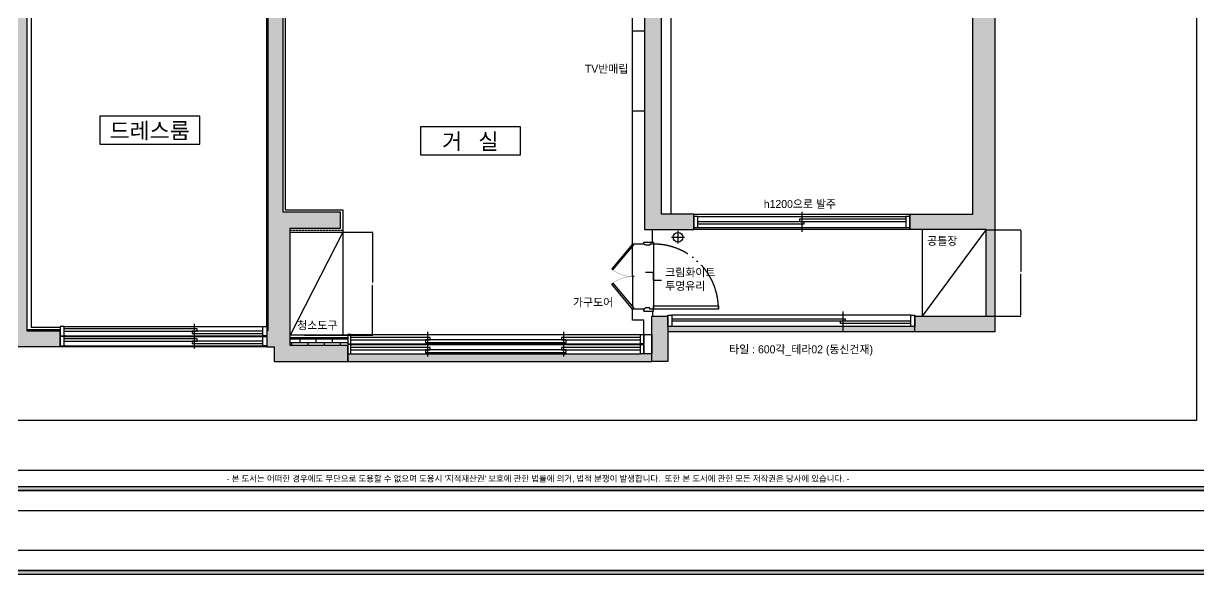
# Model space of a CAD drawing. Header units: millimetres. Extents: x 0 to 460316, y -63250 to 103204.
# Drawn here: x 186784 to 201470, y 39752 to 46656 of the extents above; entities that cross this region are included whole.
import ezdxf
from ezdxf.enums import TextEntityAlignment as Align

# ---------------------------------------------------------------- set-up
doc = ezdxf.new("R2010")
doc.units = ezdxf.units.MM
doc.header["$LTSCALE"] = 25
for name, pattern in [('ACAD_ISO05W100', [33, 24, -3, 0, -3, 0, -3]), ('DASHED', [0.75, 0.5, -0.25]), ('DOT', [0.25, 0, -0.25])]:
    doc.linetypes.add(name, pattern=pattern)
for name, color, linetype in [('0-ELC TEXT', 7, 'Continuous'), ('2-con', 2, 'Continuous'), ('ac-door', 30, 'Continuous'), ('ac-furniture', 152, 'Continuous'), ('ac-insul', 5, 'BATTING'), ('ac-Ref', 8, 'Continuous'), ('ac-text', 7, 'Continuous'), ('ac-wall', 241, 'Continuous'), ('ac-wall-fin', 3, 'Continuous'), ('ac-window', 140, 'Continuous'), ('F-SYM', 7, 'Continuous'), ('FORM(YOURNAME)-11', 1, 'Continuous'), ('설비', 140, 'Continuous')]:
    doc.layers.add(name, color=color, linetype=linetype)
doc.styles.add('YOURNAME', font='HY울릉도M.TTF')
doc.styles.add('样式 1', font='arial.ttf')
doc.styles.add('맑은고딕', font='malgun.ttf')
doc.styles.add('이윤정', font='l_10646.ttf')
doc.styles.add('코레일둥고', font='Korail_Round_Gothic_Medium.ttf')
doc.linetypes.add('BATTING', pattern='A,0.00254,-2.54,[134,ltypeshp.shx,S=2.54,R=0,X=-2.54,Y=0],-5.08,[134,ltypeshp.shx,S=2.54,R=180,X=2.54,Y=0],-2.54', length=10.16254)
doc.dimstyles.new('1', dxfattribs={"dimtxt": 12, "dimasz": 10, "dimexe": 1, "dimexo": 1.5, "dimgap": 1, "dimtad": 0, "dimdec": 0, "dimdsep": 46, "dimtxsty": '样式 1', "dimcen": 0, "dimclrd": 1, "dimclre": 1, "dimclrt": 7, "dimadec": 0, "dimazin": 0, "dimtfac": 1, "dimtdec": 0, "dimtmove": 0, "dimatfit": 3, "dimldrblk": 'DATUMFILLED', "dimfxl": 5, "dimlwd": -1, "dimlwe": -1, "dimarcsym": 0})
pattern_1 = [(0, (96259.831, -12950.8086), (0, 6.985), [5.08, -1.905]), (90, (96259.831, -12950.8086), (-6.985, 4e-16), [5.08, -1.905])]

# ---------------------------------------------------------------- blocks, each defined once
blk = doc.blocks.new('*U367')
at = {"layer": 'ac-door'}
for p, q in [((-65, 120), (-65, 933)), ((-65, 933), (-25, 933)), ((-25, 933), (-25, 120)), ((-863, 120), (-838, 120)), ((-863, 0), (-863, 120)), ((-838, 120), (-838, 75)), ((-838, 75), (-823, 75)), ((-823, 25), (-838, 0)), ((-823, 75), (-823, 25)), ((-25, 120), (-65, 120)), ((-25, 75), (-40, 75)), ((-40, 75), (-40, 25)), ((-40, 25), (-25, 0)), ((0, 120), (-25, 120)), ((-25, 120), (-25, 75)), ((-25, 0), (0, 0)), ((0, 0), (0, 120)), ((-838, 0), (-863, 0))]:
    blk.add_line(p, q, dxfattribs=at)
at = {"layer": 'ac-Ref'}
blk.add_line((-838, 120), (-25, 120), dxfattribs=at)
at = {"layer": 'ac-Ref', "linetype": 'ACAD_ISO05W100'}
blk.add_arc((-25, 120), 813, 90, 180, dxfattribs=at)
blk = doc.blocks.new('룸 태그')
at = {"layer": 'ac-text'}
blk.add_lwpolyline([(27196, 82697), (28446, 82697), (28446, 83044), (27196, 83044)], close=True, dxfattribs=at)
at = {"layer": 'ac-text', "style": '맑은고딕'}
blk.add_attdef('룸태그', text='', height=170, dxfattribs=at).set_placement((27819, 82785), align=Align.CENTER)
blk = doc.blocks.new('FORM-PLAN')
at = {"layer": 'FORM(YOURNAME)-11'}
h = blk.add_hatch(color=256, dxfattribs=at)
h.dxf.hatch_style = 1
h.paths.add_polyline_path([(-71444, 55115), (10556, 55115), (10556, 54915), (-71444, 54915)])
h.paths.add_polyline_path([(-71444, -2085), (10556, -2085), (10556, -2285), (-71444, -2285)])
at = {"layer": 'Defpoints', "color": 158}
blk.add_line((1346, -1285), (-71444, -1285), dxfattribs=at)
for points in [[(-71444, -2285), (10556, -2285), (10556, 55115), (-71444, 55115)], [(-69444, 53115), (-64, 53115), (-64, 1215), (-69444, 1215)]]:
    blk.add_lwpolyline(points, close=True, dxfattribs=at)
at = {"layer": 'FORM(YOURNAME)-11', "color": 250}
blk.add_lwpolyline([(-72444, -3285), (11556, -3285), (11556, 56115), (-72444, 56115)], close=True, dxfattribs=at)
at = {"layer": 'FORM(YOURNAME)-11'}
for points in [[(-71444, 55115), (10556, 55115), (10556, 54915), (-71444, 54915)], [(-71444, -2085), (10556, -2085), (10556, -2285), (-71444, -2285)]]:
    blk.add_lwpolyline(points, close=True, dxfattribs=at)
at = {"layer": 'FORM(YOURNAME)-11', "color": 1, "style": 'YOURNAME'}
blk.add_text("- 본 도서는 어떠한 경우에도 무단으로 도용할 수 없으며 도용시 '지적재산권' 보호에 관한 법률에 의거, 법적 분쟁이 발생합니다.  또한 본 도서에 관한 모든 저작권은 당사에 있습니다. -", height=300, dxfattribs=at).set_placement((-32990, -1685), align=Align.MIDDLE_CENTER)
at = {"layer": 'FORM(YOURNAME)-11', "color": 3, "style": 'YOURNAME'}
for tag, height, p in [('1', 450, (9905, 18188)), ('2', 450, (9905, 17544)), ('3', 450, (9905, 16257)), ('4', 450, (9905, 14326)), ('5', 515, (9905, 12009)), ('6', 515, (9905, 9757)), ('7', 515, (9905, 7504)), ('8', 515, (9905, 5252)), ('9', 515, (9905, 2999)), ('10', 515, (5655, 811)), ('11', 515, (9905, 747)), ('12', 515, (5655, -1441)), ('13', 515, (9905, -1441))]:
    blk.add_attdef(tag, text='', height=height, dxfattribs=at).set_placement(p, align=Align.MIDDLE_RIGHT)
blk = doc.blocks.new('*D639')
at = {"color": 1}
for p, q in [((190298, 44047), (191149, 44047)), ((191148, 44037), (191148, 43421)), ((191148, 42767), (191148, 43384)), ((190298, 42757), (191149, 42757))]:
    blk.add_line(p, q, dxfattribs=at)
for points in [[(191149, 44037), (191146, 44037), (191148, 44047)], [(191146, 42767), (191149, 42767), (191148, 42757)]]:
    blk.add_solid(points, dxfattribs=at)
at = {"layer": 'Defpoints', "color": 0}
for p in [(190296, 44047), (190296, 42757), (191148, 42757)]:
    blk.add_point(p, dxfattribs=at)
at = {"color": 7, "insert": (191148, 43402), "char_height": 12, "attachment_point": 5, "rotation": 90, "style": '样式 1'}
blk.add_mtext('1290', dxfattribs=at)
blk = doc.blocks.new('_DatumFilled')
at = {"color": 0, "linetype": 'ByBlock'}
blk.add_solid([(0, 0.6), (-1, 0), (0, -0.6)], dxfattribs=at)
blk = doc.blocks.new('*D640')
at = {"color": 1}
for p, q in [((198816, 44077), (199251, 44077)), ((199250, 44067), (199250, 43556)), ((199250, 43007), (199250, 43519)), ((198816, 42997), (199251, 42997))]:
    blk.add_line(p, q, dxfattribs=at)
for points in [[(199252, 44067), (199248, 44067), (199250, 44077)], [(199248, 43007), (199252, 43007), (199250, 42997)]]:
    blk.add_solid(points, dxfattribs=at)
at = {"layer": 'Defpoints', "color": 0}
for p in [(198815, 44077), (198815, 42997), (199250, 42997)]:
    blk.add_point(p, dxfattribs=at)
at = {"color": 7, "insert": (199250, 43537), "char_height": 12, "attachment_point": 5, "rotation": 90, "style": '样式 1'}
blk.add_mtext('1080', dxfattribs=at)

msp = doc.modelspace()

# ---------------------------------------------------------------- hatches: boundary and pattern name
at = {"layer": 'ac-Ref'}
h = msp.add_hatch(color=256, dxfattribs=at)
h.dxf.hatch_style = 1
h.paths.add_polyline_path([(190288.9, 52507.75), (189743.9, 52507.75), (189743.9, 53517.75), (190308.9, 53517.75), (190308.9, 53717.75), (189543.9, 53717.75), (189543.9, 52307.75), (190018.9, 52307.75), (190018.9, 49134.45), (190288.9, 49134.45)])
h.paths.add_polyline_path([(193178.9, 51674.45), (193178.9, 53919.45), (192948.9, 53919.45), (192948.9, 53517.75), (192988.9, 53517.75), (192988.9, 49342.75), (191218.9, 49342.75), (191218.9, 49134.45), (193178.9, 49134.45)])
h.paths.add_polyline_path([(197156.9, 51547.45), (197423.9, 51547.45), (197423.9, 51748.33), (197158.9, 51748.33), (197158.9, 52519.45), (196290.9, 52519.45), (196290.9, 52319.45), (196980.9, 52319.45), (196980.9, 49344.45), (196168.9, 49344.45), (196168.9, 49209.45), (197163.9, 49209.45), (197163.9, 49409.45), (197156.9, 49409.45)])
h.paths.add_polyline_path([(198923.9, 53774.45), (197948.9, 53774.45), (197948.9, 53574.45), (198723.9, 53574.45), (198723.9, 52784.45), (198088.9, 52784.45), (198088.9, 51748.33), (198003.9, 51748.33), (198003.9, 51547.45), (198638.9, 51547.45), (198638.9, 49409.45), (198638.9, 49209.45), (198648.9, 49209.45), (198648.9, 44269.45), (197861.9, 44269.45), (197861.9, 44077.45), (198814.9, 44077.45), (198814.9, 42997.45), (197924.9, 42997.45), (197924.9, 42797.45), (198923.9, 42797.45)])
h.paths.add_polyline_path([(195090.9, 52519.45), (194565.9, 52519.45), (194565.9, 51674.45), (194840.9, 51674.45), (194840.9, 52319.45), (195090.9, 52319.45)])
h.paths.add_polyline_path([(196833.9, 48049.45), (195783.9, 48049.45), (195783.9, 47849.45), (196833.9, 47849.45)])
h.paths.add_polyline_path([(194756.9, 48049.45), (194546.9, 48049.45), (194546.9, 44077.45), (195161.9, 44077.45), (195161.9, 44269.45), (194756.9, 44269.45)])
h.paths.add_polyline_path([(194836.9, 42997.45), (194636.9, 42997.45), (194636.9, 42427.45), (194836.9, 42427.45)])
h.paths.add_polyline_path([(190116.9, 44097.45), (190746.9, 44097.45), (190746.9, 44297.45), (190028.9, 44297.45), (190028.9, 47752.45), (189838.9, 47752.45), (189838.9, 42812.45), (189823.9, 42812.45), (189823.9, 42612.45), (189916.9, 42612.45), (189916.9, 42427.45), (190836.9, 42427.45), (190836.9, 42627.45), (190116.9, 42627.45)])
h.paths.add_polyline_path([(188458.9, 48537.45), (188658.9, 48537.45), (188658.9, 50514.45), (189078.9, 50514.45), (189078.9, 50714.45), (188458.9, 50714.45), (188458.9, 50087.45), (186623.9, 50087.45), (186623.9, 42612.45), (187243.9, 42612.45), (187243.9, 42812.45), (186823.9, 42812.45), (186823.9, 47552.45), (188908.9, 47552.45), (188908.9, 47752.45), (186858.9, 47752.45), (186858.9, 49917.45), (188458.9, 49917.45)])
h = msp.add_hatch(color=256, dxfattribs=at)
h.dxf.hatch_style = 1
h.paths.add_polyline_path([(198923.9, 53774.45), (197948.9, 53774.45), (197948.9, 53574.45), (198723.9, 53574.45), (198723.9, 52784.45), (198088.9, 52784.45), (198088.9, 51748.33), (198003.9, 51748.33), (198003.9, 51547.45), (198638.9, 51547.45), (198638.9, 49409.45), (197948.9, 49409.45), (197948.9, 49209.45), (198648.9, 49209.45), (198648.9, 44269.45), (197861.9, 44269.45), (197861.9, 44077.45), (198814.9, 44077.45), (198814.9, 42997.45), (197924.9, 42997.45), (197924.9, 42797.45), (198923.9, 42797.45)])
h = msp.add_hatch(dxfattribs=at)
h.set_pattern_fill('ANGLE', color=256)
h.set_pattern_definition(pattern_1)
h.paths.add_polyline_path([(197924.9, 42867.45), (197874.9, 42867.45), (194886.9, 42867.45), (194836.9, 42867.45), (194836.9, 42797.45), (197924.9, 42797.45)])
h = msp.add_hatch(dxfattribs=at)
h.set_pattern_fill('ANGLE', color=256)
h.set_pattern_definition(pattern_1)
h.paths.add_polyline_path([(189823.9, 42622.67), (189773.9, 42622.67), (188923.34, 42622.67), (188923.34, 42612.45), (189823.9, 42612.45)])
h.paths.add_polyline_path([(188923.34, 42622.67), (187293.9, 42622.67), (187243.9, 42622.67), (187243.9, 42612.45), (188923.34, 42612.45)])
h = msp.add_hatch(dxfattribs=at)
h.set_pattern_fill('AR-BRSTD', color=256)
h.set_pattern_definition([(0, (96259.83, -12950.81), (0, 67.7418), []), (90, (96259.83, -12950.81), (-101.6, 67.7418), [67.7418, -67.7418])])
h.paths.add_polyline_path([(190836.9, 42707.45), (190116.9, 42707.45), (190116.9, 42627.45), (190836.9, 42627.45), (190836.9, 42642.45), (190876.9, 42642.45), (191836.9, 42642.45), (191836.9, 42647.45), (190876.9, 42647.45), (190836.9, 42647.45)])
h = msp.add_hatch(dxfattribs=at)
h.set_pattern_fill('ANGLE', color=256)
h.set_pattern_definition(pattern_1)
h.paths.add_polyline_path([(190876.9, 42522.45), (190836.9, 42522.45), (190836.9, 42427.45), (194636.9, 42427.45), (194636.9, 42522.45), (194536.9, 42522.45), (194496.9, 42522.45)])

# ---------------------------------------------------------------- linework, layer by layer
for p, q in [((194963.9, 44062.45), (194963.9, 43902.45)), ((194883.9, 43982.45), (195043.9, 43982.45))]:
    msp.add_line(p, q)
msp.add_lwpolyline([(194756.9, 43440.89), (194656.9, 43440.89), (194656.9, 43540.89), (194556.9, 43540.89)])
msp.add_circle((194963.9, 43982.45), 60)
at = {"layer": '2-con'}
for p, q in [((186823.9, 47552.45), (186823.9, 42812.45)), ((186823.9, 42812.45), (187243.9, 42812.45)), ((187243.9, 42612.45), (187243.9, 42812.45)), ((187243.9, 42812.45), (187243.9, 42612.45)), ((189823.9, 42812.45), (189823.9, 42612.45)), ((197924.9, 42797.45), (194836.9, 42797.45)), ((187243.9, 42612.45), (186623.9, 42612.45)), ((189823.9, 42612.45), (187243.9, 42612.45)), ((190836.9, 42627.45), (190836.9, 42427.45)), ((194636.9, 42427.45), (194636.9, 42627.45)), ((190836.9, 42427.45), (194636.9, 42427.45))]:
    msp.add_line(p, q, dxfattribs=at)
for points in [[(197948.9, 53574.45), (197948.9, 53774.45), (198923.9, 53774.45), (198923.9, 42797.45), (197924.9, 42797.45), (197924.9, 42997.45), (198814.9, 42997.45), (198814.9, 44077.45), (197861.9, 44077.45), (197861.9, 44269.45), (198648.9, 44269.45), (198648.9, 49209.45), (197948.9, 49209.45), (197948.9, 49409.45), (198638.9, 49409.45), (198638.9, 51547.45), (198003.9, 51547.45), (198003.9, 51748.33), (198088.9, 51748.33), (198088.9, 52784.45), (198723.9, 52784.45), (198723.9, 53574.45)], [(195161.9, 44269.45), (197861.9, 44269.45), (197861.9, 44077.45), (195161.9, 44077.45)], [(194636.9, 42997.45), (194836.9, 42997.45), (194836.9, 42427.45), (194636.9, 42427.45)]]:
    msp.add_lwpolyline(points, close=True, dxfattribs=at)
for points in [[(194546.9, 48049.45), (194546.9, 44077.45), (195161.9, 44077.45), (195161.9, 44269.45), (194756.9, 44269.45), (194756.9, 48049.45), (194546.9, 48049.45)], [(189838.9, 47752.45), (189838.9, 42812.45), (189823.9, 42812.45), (189823.9, 42612.45), (189916.9, 42612.45), (189916.9, 42427.45), (190836.9, 42427.45), (190836.9, 42627.45), (190116.9, 42627.45), (190116.9, 44097.45), (190746.9, 44097.45), (190746.9, 44297.45), (190028.9, 44297.45), (190028.9, 47752.45), (189838.9, 47752.45)]]:
    msp.add_lwpolyline(points, dxfattribs=at)
at = {"layer": 'ac-door'}
for points in [[(194135.57, 43586), (194149.36, 43574.43), (194410.69, 43885.88), (194396.9, 43897.45)], [(194135.57, 43395.77), (194149.36, 43407.34), (194410.69, 43095.9), (194396.9, 43084.33)]]:
    msp.add_lwpolyline(points, close=True, dxfattribs=at)
at = {"layer": 'ac-furniture'}
for p, q in [((198014.9, 44077.45), (198014.9, 42997.45)), ((190773.9, 44047.45), (190773.9, 42757.45))]:
    msp.add_line(p, q, dxfattribs=at)
at = {"layer": 'ac-insul', "linetype": 'BATTING', "ltscale": 0.05}
for p, q in [((187243.9, 42825.54), (186823.9, 42825.54)), ((190836.9, 42725.6), (190116.9, 42725.6))]:
    msp.add_line(p, q, dxfattribs=at)
at = {"layer": 'ac-Ref'}
for p, q in [((190055.36, 45568.37), (190055.9, 45568.37)), ((198814.9, 44077.45), (198014.9, 42997.45)), ((190773.9, 44047.45), (190116.9, 42757.45)), ((194396.9, 43490.89), (194396.9, 43869.45)), ((194396.9, 43490.89), (194396.9, 43112.33)), ((194414.9, 43490.89), (194396.9, 43490.89)), ((187243.9, 42857.45), (187243.9, 42812.45)), ((187423.9, 42867.67), (187423.9, 42857.45)), ((190836.9, 42707.45), (190116.9, 42707.45))]:
    msp.add_line(p, q, dxfattribs=at)
at = {"layer": 'ac-Ref', "linetype": 'DOT'}
for centre, start, end in [((194396.9, 43897.45), 230, 270), ((194396.9, 43084.33), 90, 130)]:
    msp.add_arc(centre, 406.56, start, end, dxfattribs=at)
at = {"layer": 'ac-wall', "linetype": 'DASHED'}
msp.add_line((190116.9, 44070.04), (190773.9, 44070.04), dxfattribs=at)
at = {"layer": 'ac-wall-fin'}
for p, q in [((194396.9, 43897.45), (194396.9, 48084.45)), ((190055.9, 47812.29), (190055.9, 44324.45)), ((194874.74, 47849.45), (194874.74, 44269.45)), ((186878.9, 47534.45), (186878.9, 42857.45)), ((189820.9, 47524.45), (189820.9, 42867.67)), ((194396.9, 46563.61), (194547.45, 46563.45)), ((194396.9, 45563.61), (194546.36, 45563.45)), ((190055.9, 44324.45), (190773.9, 44324.45)), ((190773.9, 44324.45), (190773.9, 44047.45)), ((194646.9, 43922.45), (194646.9, 44077.45)), ((190116.9, 44047.45), (190773.9, 44047.45)), ((194536.9, 43897.45), (194396.9, 43897.45)), ((194396.9, 42947.45), (194396.9, 43084.33)), ((194536.9, 43084.33), (194396.9, 43084.33)), ((194536.9, 43059.33), (194536.9, 43084.33)), ((194646.9, 43059.33), (194646.9, 42997.45)), ((194536.9, 42947.45), (194396.9, 42947.45)), ((194536.9, 42767.45), (194536.9, 42947.45)), ((186878.9, 42857.45), (187243.9, 42857.45)), ((190836.9, 42757.45), (190116.9, 42757.45))]:
    msp.add_line(p, q, dxfattribs=at)
at = {"layer": 'ac-window'}
for p, q in [((195211.9, 44243.45), (197811.9, 44243.45)), ((196511.9, 44298.45), (196511.9, 44048.45)), ((195211.9, 44178.45), (196481.9, 44178.45)), ((195211.9, 44103.45), (197811.9, 44103.45)), ((197024.9, 43052.45), (197024.9, 42802.45)), ((188923.34, 42717.67), (188923.34, 42897.67)), ((197874.9, 43007.45), (194886.9, 43007.45)), ((197874.9, 42932.45), (197054.9, 42932.45)), ((187293.9, 42867.67), (189773.9, 42867.67)), ((187302.89, 42747.67), (187293.9, 42747.67)), ((187293.9, 42747.67), (189773.9, 42747.67)), ((187293.9, 42742.67), (189773.9, 42742.67)), ((188923.34, 42592.67), (188923.34, 42772.67)), ((190876.9, 42767.45), (194496.9, 42767.45)), ((191836.9, 42617.45), (191836.9, 42797.45)), ((193536.9, 42617.45), (193536.9, 42797.45)), ((197874.9, 42867.45), (194886.9, 42867.45)), ((187302.89, 42622.67), (187293.9, 42622.67)), ((187293.9, 42622.67), (189773.9, 42622.67)), ((190876.9, 42647.45), (194496.9, 42647.45)), ((190876.9, 42642.45), (194496.9, 42642.45)), ((191836.9, 42492.45), (191836.9, 42672.45)), ((193536.9, 42492.45), (193536.9, 42672.45)), ((190876.9, 42522.45), (194496.9, 42522.45))]:
    msp.add_line(p, q, dxfattribs=at)
for points in [[(195211.9, 44103.45), (195211.9, 44243.45), (195161.9, 44243.45), (195161.9, 44103.45)], [(197811.9, 44103.45), (197861.9, 44103.45), (197861.9, 44243.45), (197811.9, 44243.45)], [(194886.9, 42867.45), (194836.9, 42867.45), (194836.9, 43007.45), (194886.9, 43007.45)], [(197874.9, 42867.45), (197874.9, 43007.45), (197924.9, 43007.45), (197924.9, 42867.45)], [(187243.9, 42747.67), (187293.9, 42747.67), (187293.9, 42867.67), (187243.9, 42867.67)], [(187243.9, 42622.67), (187293.9, 42622.67), (187293.9, 42742.67), (187243.9, 42742.67)], [(189823.9, 42747.67), (189773.9, 42747.67), (189773.9, 42867.67), (189823.9, 42867.67)], [(189823.9, 42622.67), (189773.9, 42622.67), (189773.9, 42742.67), (189823.9, 42742.67)], [(190836.9, 42647.45), (190876.9, 42647.45), (190876.9, 42767.45), (190836.9, 42767.45)], [(194536.9, 42647.45), (194496.9, 42647.45), (194496.9, 42767.45), (194536.9, 42767.45)], [(194636.9, 42522.45), (194536.9, 42522.45), (194536.9, 42767.45), (194636.9, 42767.45)], [(190836.9, 42522.45), (190876.9, 42522.45), (190876.9, 42642.45), (190836.9, 42642.45)], [(191806.9, 42697.45), (191806.9, 42667.45), (193566.9, 42667.45), (193566.9, 42697.45)], [(194536.9, 42522.45), (194496.9, 42522.45), (194496.9, 42642.45), (194536.9, 42642.45)], [(191806.9, 42572.45), (191806.9, 42542.45), (193566.9, 42542.45), (193566.9, 42572.45)]]:
    msp.add_lwpolyline(points, close=True, dxfattribs=at)
for points in [[(197811.9, 44208.45), (196481.9, 44208.45), (196481.9, 44178.45), (197811.9, 44178.45)], [(195211.9, 44148.45), (196541.9, 44148.45), (196541.9, 44178.45)], [(194886.9, 42962.45), (197054.9, 42962.45), (197054.9, 42932.45), (194886.9, 42932.45)], [(197874.9, 42902.45), (196994.9, 42902.45), (196994.9, 42932.45)], [(187293.9, 42808.87), (188953.34, 42808.87), (188953.34, 42838.87), (187293.9, 42838.87)], [(189773.9, 42808.87), (188893.34, 42808.87), (188893.34, 42778.87), (189773.9, 42778.87)], [(187293.9, 42683.87), (188953.34, 42683.87), (188953.34, 42713.87), (187293.9, 42713.87)], [(189773.9, 42683.87), (188893.34, 42683.87), (188893.34, 42653.87), (189773.9, 42653.87)], [(190876.9, 42697.45), (191866.9, 42697.45), (191866.9, 42727.45), (190876.9, 42727.45)], [(190876.9, 42572.45), (191866.9, 42572.45), (191866.9, 42602.45), (190876.9, 42602.45)], [(194496.9, 42727.45), (193506.9, 42727.45), (193506.9, 42697.45), (194496.9, 42697.45)], [(194496.9, 42602.45), (193506.9, 42602.45), (193506.9, 42572.45), (194496.9, 42572.45)]]:
    msp.add_lwpolyline(points, dxfattribs=at)

# ---------------------------------------------------------------- block references
at = {"layer": 'ac-door', "rotation": 270}
msp.add_blockref('*U367', (194536.9, 43059.33), dxfattribs=at)
at = {"layer": 'ac-text'}
ref = msp.add_blockref('룸 태그', (160543.09, -37548.36), dxfattribs=at)
ref.add_attrib('룸태그', '드레스룸', dxfattribs={"height": 200, "style": '맑은고딕'}).set_placement((188361.82, 45214.64), align=Align.CENTER)
ref = msp.add_blockref('룸 태그', (164549.15, -37682.63), dxfattribs=at)
ref.add_attrib('룸태그', '거   실', dxfattribs={"height": 200, "style": '맑은고딕'}).set_placement((192367.88, 45080.37), align=Align.CENTER)
at = {"layer": 'F-SYM', "xscale": 0.2500000000000001, "yscale": 0.2500000000000001, "zscale": 0.2500000000000001}
for p in [(201462.45, 41384.91), (201462.45, 26034.91)]:
    msp.add_blockref('FORM-PLAN', p, dxfattribs=at)

# ---------------------------------------------------------------- texts
at = {"layer": '0-ELC TEXT', "style": '코레일둥고'}
for s, p in [('TV반매립', (193800.2, 46039.11)), ('h1200으로 발주', (196036.71, 44348.4)), ('가구도어', (193651.86, 43118.6)), ('청소도구', (190205.84, 42830.97))]:
    msp.add_text(s, height=100, dxfattribs=at).set_placement(p)
at = {"layer": 'ac-text', "style": '이윤정'}
msp.add_text('공틀장', height=100, dxfattribs=at).set_placement((198079.02, 43886.83))
at = {"layer": '설비', "color": 140, "style": '코레일둥고'}
for s, p in [('크림화이트', (194804.29, 43492.51)), ('투명유리', (194804.29, 43323.25)), ('타일 : 600각_테라02 (동신건재)', (195603.75, 42530.71))]:
    msp.add_text(s, height=100, dxfattribs=at).set_placement(p)

# ---------------------------------------------------------------- dimensions: what is measured, and where the dimension line sits
for base, p1, p2, picture, middle in [((199249.99, 42997.45), (198814.9, 44077.45), (198814.9, 42997.45), '*D640', (199249.99, 43537.45)), ((191147.68, 42757.45), (190296.19, 44047.45), (190296.19, 42757.45), '*D639', (191147.68, 43402.45))]:
    dim = msp.add_linear_dim(base=base, p1=p1, p2=p2, angle=90, dimstyle='1')
    dim.commit()
    dim.dimension.update_dxf_attribs({"geometry": picture, "text_midpoint": middle})

doc.saveas('drawing.dxf')
